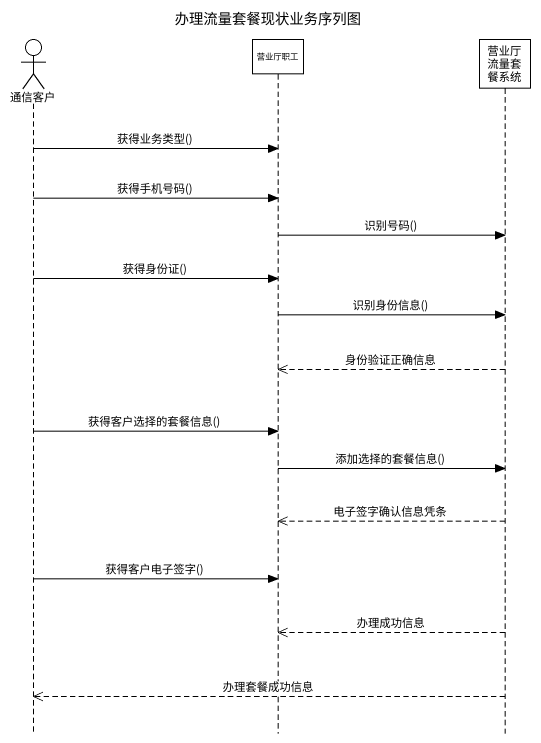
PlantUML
@startuml
title 办理流量套餐现状业务序列图
hide footbox
actor 通信客户
participant 营业厅职工
participant 营业厅流量套餐系统

通信客户 -> 营业厅职工 : 获得业务类型()
通信客户 -> 营业厅职工 : 获得手机号码()
营业厅职工 -> 营业厅流量套餐系统 : 识别号码()
通信客户 -> 营业厅职工 : 获得身份证()
营业厅职工 -> 营业厅流量套餐系统 : 识别身份信息()
营业厅流量套餐系统 -->> 营业厅职工 : 身份验证正确信息
通信客户 -> 营业厅职工 : 获得客户选择的套餐信息()
营业厅职工 -> 营业厅流量套餐系统 : 添加选择的套餐信息()
营业厅流量套餐系统 -->> 营业厅职工 : 电子签字确认信息凭条
通信客户 -> 营业厅职工 : 获得客户电子签字()
营业厅流量套餐系统 -->> 营业厅职工 : 办理成功信息
营业厅流量套餐系统 -->> 通信客户 : 办理套餐成功信息
@enduml
